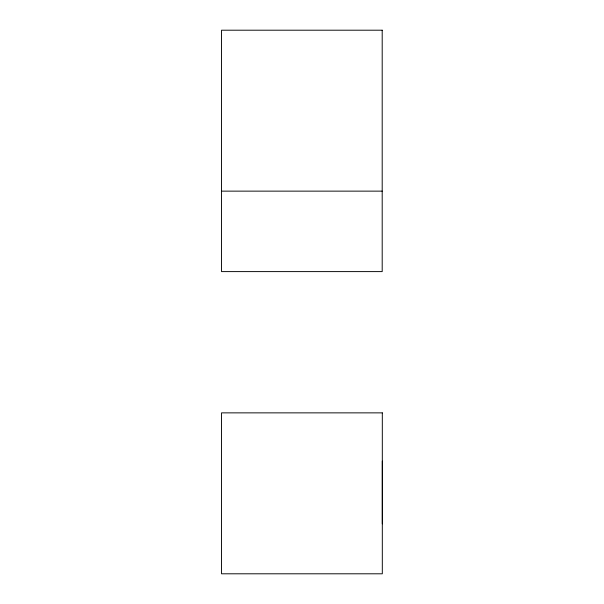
<?xml version="1.0" encoding="UTF-8"?>
<svg xmlns="http://www.w3.org/2000/svg" width="604" height="604" viewBox="0 0 604 604"><rect width="100%" height="100%" fill="white"/><g stroke="black" fill="none" stroke-linecap="round" stroke-linejoin="round"><path stroke-width="0.91" d="M221.532 191.136L382.196 191.136M382.309 461.146L382.309 523.827M382.196 30.2L221.532 30.2L221.532 271.604L382.196 271.604L382.196 30.2M382.309 412.864L221.532 412.864L221.532 573.8L382.309 573.8L382.309 412.864"/></g></svg>
